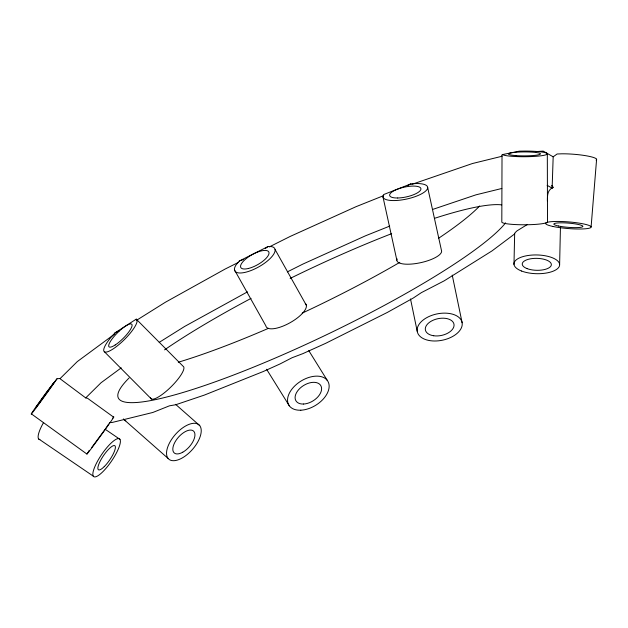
<?xml version="1.0" encoding="UTF-8"?>
<svg xmlns="http://www.w3.org/2000/svg" width="628" height="628" viewBox="0 0 628 628"><rect width="100%" height="100%" fill="white"/><g stroke="black" fill="none" stroke-linecap="round" stroke-linejoin="round"><path stroke-width="0.94" d="M502.259 154.629L504.363 155.304A22.859 2.826 -0.2 0 0 543.942 155.32A22.859 2.826 -0.2 0 0 525.087 151.073L519.246 151.167L502.259 154.629L501.615 156.011L502.015 156.262L501.811 221.943A22.859 2.826 -0.2 0 0 524.042 224.777A22.859 2.826 -0.2 0 0 547.514 221.967L547.318 153.907M552.978 187.584L551.949 188.07L552.004 185.582L552.978 187.584C547.271 189.829 547.365 195.873 547.396 201.109M513.979 264.419L514.654 233.93L515.086 232.698L517.048 230.837L527.536 224.392M559.626 264.231L560.443 227.101M553.017 187.12L552.2 185.99L553.174 156.819L557.115 154.001L561.605 153.813A22.859 3.328 4.6 0 1 586.921 155.909A22.859 3.328 4.6 0 1 596.074 160.093M591.105 226.896L596.6 159.269M108.723 424.01L108.236 424.442M382.907 196.58L383.559 194.594L410.775 183.91L416.129 183.541A22.859 7.12 -12.4 0 1 416.827 196.007A22.859 7.12 -12.4 0 1 382.907 196.58L396.857 260.235M56.975 378.802L55.193 381.424A22.859 0.44 -54.1 0 1 32.24 412.926A22.859 0.44 -54.1 0 1 46.731 391.896L56.975 378.802L59.707 378.48L85.714 397.901L87.575 398.301L113.597 417.125M108.11 424.983L105.881 428.225M105.347 428.995L91.782 447.387M239.331 260.997L236.466 264.317A22.859 8.188 -29.3 0 0 256.303 268.18A22.859 8.188 -29.3 0 0 271.594 246.631L268.117 246.498L239.331 260.997L243.491 259.521M115.026 332.848L111.172 337.118A22.859 5.699 -44.8 0 0 112.962 349.027A22.859 5.699 -44.8 0 0 137.069 320.382L136.252 319.142L115.026 332.848L119.194 330.877M60.053 378.629L77.307 361.579L114.987 333.79M85.714 397.901L101.022 382.766L121.235 367.867M268.077 246.537L265.291 248.515M136.433 320.374L165.431 302.217L225.193 269.012L238.13 262.528M159.214 342.362L184.656 326.442L247.495 291.855M410.775 183.91L407.627 185.598M269.208 246.945L290.199 236.426L356.021 206.691L383.732 195.606M287.365 271.869L303.057 264.003L365.52 235.79L389.713 226.104M411.795 184.381L472.421 163.531L502.015 156.262M432.77 209.399L475.977 194.829L501.843 188.471M535.433 151.638L543.196 151.097L553.174 156.819M109.492 422.605L112.381 422.409L152.847 412.463L169.442 405.829L175.746 404.738L204.328 395.098L263.305 371.501L280.151 363.895L292.036 357.748L302.814 353.658L325.767 343.281L387.46 312.367L413.31 298.002L421.396 292.624L444.169 280.849L492.038 250.886L514.654 233.93M547.145 185.323L551.949 188.07M136.252 319.142L183.062 366.218A22.859 5.699 -44.8 0 1 170.423 387.452A22.859 5.699 -44.8 0 1 150.555 397.736M105.543 429.521L119.964 439.349A22.859 5.935 -55.7 0 1 102.913 471.659A22.859 5.935 -55.7 0 1 96.979 462.232A22.859 5.935 -55.7 0 1 119.964 439.349M38.551 438.839L93.274 476.142M31.4 413.891L86.954 454.083M175.581 404.33L199.72 425.611A22.859 11.359 -48.6 0 1 182.104 458.032A22.859 11.359 -48.6 0 1 169.827 442.34A22.859 11.359 -48.6 0 1 199.72 425.611M168.045 458.377L123.394 419.025A22.859 11.359 -48.6 0 0 125.765 420.807M104.562 351.9L151.387 399M308.78 350.628L327.376 380.552M266.578 369.24L289.312 405.814M275.072 249.497L306.386 305.341M234.503 269.922L265.825 325.775A22.859 8.188 -29.3 0 0 290.254 322.619A22.859 8.188 -29.3 0 0 305.302 303.505M552.004 185.582L552.2 185.99M427.668 187.505L441.617 251.161A22.859 7.12 -12.4 0 1 417.691 263.265A22.859 7.12 -12.4 0 1 397.132 258.917M452.231 275.088L462.13 322.761A22.859 13.424 -11.7 0 1 430.313 340.698A22.859 13.424 -11.7 0 1 426.608 317.729A22.859 13.424 -11.7 0 1 462.13 322.761M410.508 298.952L417.235 331.364M112.757 418.091A22.859 0.44 -54.1 0 1 100.017 436.719A22.859 0.44 -54.1 0 1 87.998 452.262M88.367 451.697A22.859 0.44 -54.1 0 1 89.278 450.355M39.886 439.624A22.859 5.935 -55.7 0 1 43.622 422.456M505.611 222.854A217.61 33.292 -25.7 0 1 258.626 365.056A217.61 33.292 -25.7 0 1 129.062 378.001M164.528 349.867A217.61 33.292 -25.7 0 1 251.074 298.371M290.136 278.432A217.61 33.292 -25.7 0 1 391.676 233.647M434.757 218.254A217.61 33.292 -25.7 0 1 501.709 204.877M479.651 205.976A206.431 31.581 -25.7 0 1 438.689 238.193M399.808 262.339A206.431 31.581 -25.7 0 1 302.162 313.152M268.517 328.311A206.431 31.581 -25.7 0 1 178.297 362.238M35.443 408.145L54.047 382.476L35.443 408.145M516.083 155.611A16.006 1.978 -0.2 0 0 540.457 153.907A16.006 1.978 -0.2 0 0 516.844 152.18A16.006 1.978 -0.2 0 0 516.083 155.611M397.697 197.993A16.006 4.985 -12.4 0 0 420.948 188.863A16.006 4.985 -12.4 0 0 397.21 189.271A16.006 4.985 -12.4 0 0 397.697 197.993M552.93 226.457A22.859 3.328 4.6 0 0 590.579 227.721A22.859 3.328 4.6 0 0 561.503 221.503A22.859 3.328 4.6 0 0 552.93 226.457M558.52 226.017A14.577 2.12 4.6 0 0 582.517 226.818A14.577 2.12 4.6 0 0 563.983 222.854A14.577 2.12 4.6 0 0 558.52 226.017M248.609 268.423A16.006 5.731 -29.3 0 0 268.988 252.558A16.006 5.731 -29.3 0 0 246.773 258.147A16.006 5.731 -29.3 0 0 248.609 268.423M521.554 271.029A22.859 9.381 1.3 0 0 559.171 266.664A22.859 9.381 1.3 0 0 529.687 255.282A22.859 9.381 1.3 0 0 521.554 271.029M527.08 268.603A14.577 5.982 1.3 0 0 551.062 265.817A14.577 5.982 1.3 0 0 532.269 258.563A14.577 5.982 1.3 0 0 527.08 268.603M115.191 344.976A16.006 3.988 -44.8 0 0 132.068 324.919A16.006 3.988 -44.8 0 0 113.935 336.632A16.006 3.988 -44.8 0 0 115.191 344.976M433.713 335.76A14.577 8.556 -11.7 0 0 453.997 324.323A14.577 8.556 -11.7 0 0 431.35 321.112A14.577 8.556 -11.7 0 0 433.713 335.76M300.828 410.202A22.859 14.161 -31.9 0 0 328.907 383.944A22.859 14.161 -31.9 0 0 295.301 385.411A22.859 14.161 -31.9 0 0 300.828 410.202M303.552 404.032A14.577 9.027 -31.9 0 0 321.45 387.295A14.577 9.027 -31.9 0 0 300.035 388.23A14.577 9.027 -31.9 0 0 303.552 404.032M104.256 466.612A14.577 3.784 -55.7 0 0 115.128 446.021A14.577 3.784 -55.7 0 0 100.48 460.607A14.577 3.784 -55.7 0 0 104.256 466.612M182.748 452.223A14.577 7.238 -48.6 0 0 193.981 431.554A14.577 7.238 -48.6 0 0 174.922 442.214A14.577 7.238 -48.6 0 0 182.748 452.223"/></g></svg>
